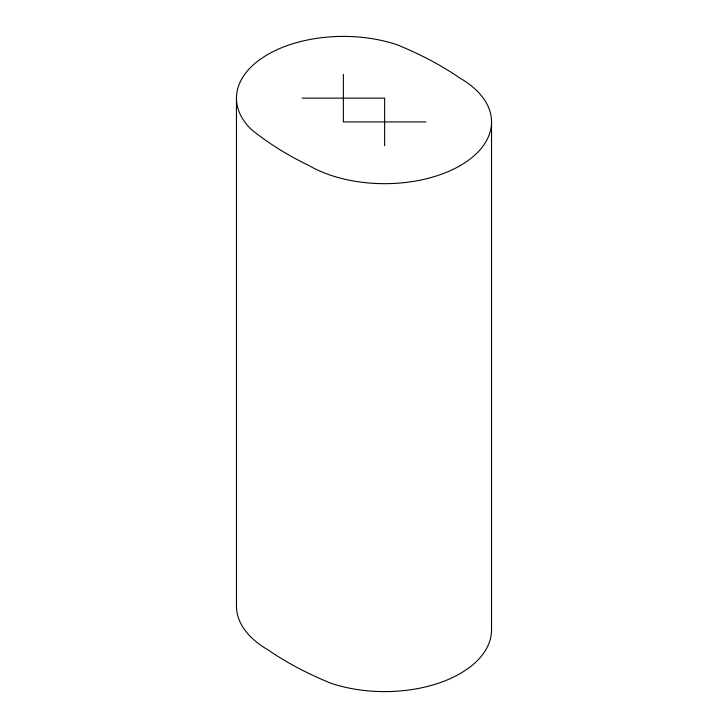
<?xml version="1.0" encoding="UTF-8"?>
<svg xmlns="http://www.w3.org/2000/svg" width="728" height="728" viewBox="0 0 728 728"><rect width="100%" height="100%" fill="white"/><g stroke="black" fill="none" stroke-linecap="round" stroke-linejoin="round"><path stroke-width="1.09" d="M302.138 98.134L384.621 98.134L384.621 145.746M425.862 121.94L343.379 121.94L343.379 74.32M491.536 121.94L491.536 629.866M236.464 98.134L236.464 606.06M236.527 603.922A106.925 61.734 0 0 0 267.777 649.713A329.702 190.354 0 0 0 331.158 683.328A106.925 61.734 0 0 0 439.676 682.791A106.925 61.734 0 0 0 491.473 627.727M460.223 165.593A106.925 61.734 0 0 0 460.223 78.287A329.702 190.354 0 0 0 396.842 44.672A106.925 61.734 0 0 0 267.777 54.482A106.925 61.734 0 0 0 250.787 128.993A329.702 190.354 0 0 0 309.018 165.593A106.925 61.734 0 0 0 460.223 165.593"/></g></svg>
